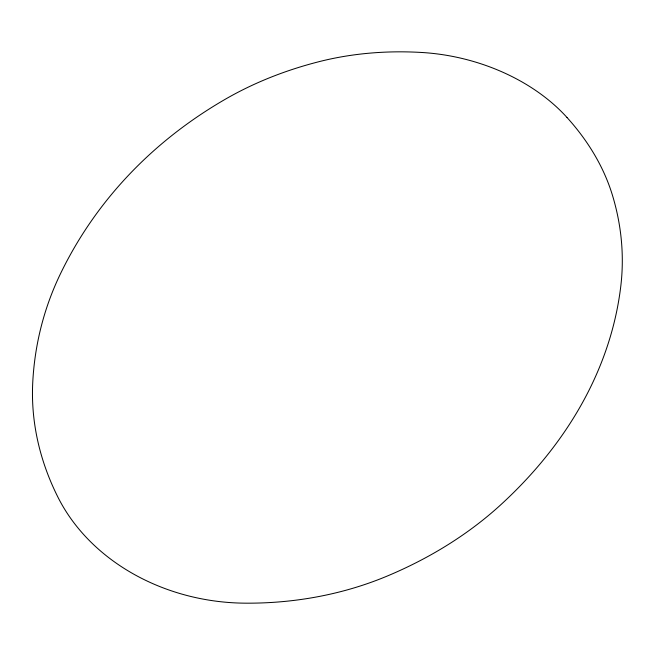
<?xml version="1.0" encoding="UTF-8"?>
<svg xmlns="http://www.w3.org/2000/svg" width="655" height="655" viewBox="0 0 655 655"><rect width="100%" height="100%" fill="white"/><g stroke="black" fill="none" stroke-linecap="round" stroke-linejoin="round"><path stroke-width="0.98" d="M566.993 117.474A165.551 115.722 13.2 0 0 421.91 52.49A285.989 210.779 14.8 0 0 319.869 61.464A420.092 322.849 19.2 0 0 224.78 99.535A631.633 495.155 29 0 0 60.456 273.79A436.353 349.59 19.3 0 0 32.75 382.356A314.154 255.687 12.3 0 0 58.09 497.481A198.49 165.715 5.2 0 0 244.904 603.165A308.636 244.855 5.3 0 0 387.359 575.999A414.574 314.834 3.1 0 0 501.525 504.08A563.013 406.69 -0.7 0 0 620.703 286.923A398.305 293.121 5.4 0 0 612.515 195.485A280.242 203.508 10.1 0 0 566.993 117.474"/></g></svg>
